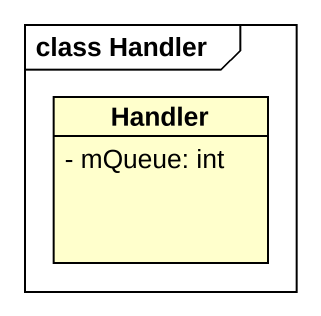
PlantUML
@startuml
mainframe class Handler
hide circle
hide empty members
skinparam classAttributeIconSize 0
class Handler {
  - mQueue: int
}
@enduml
